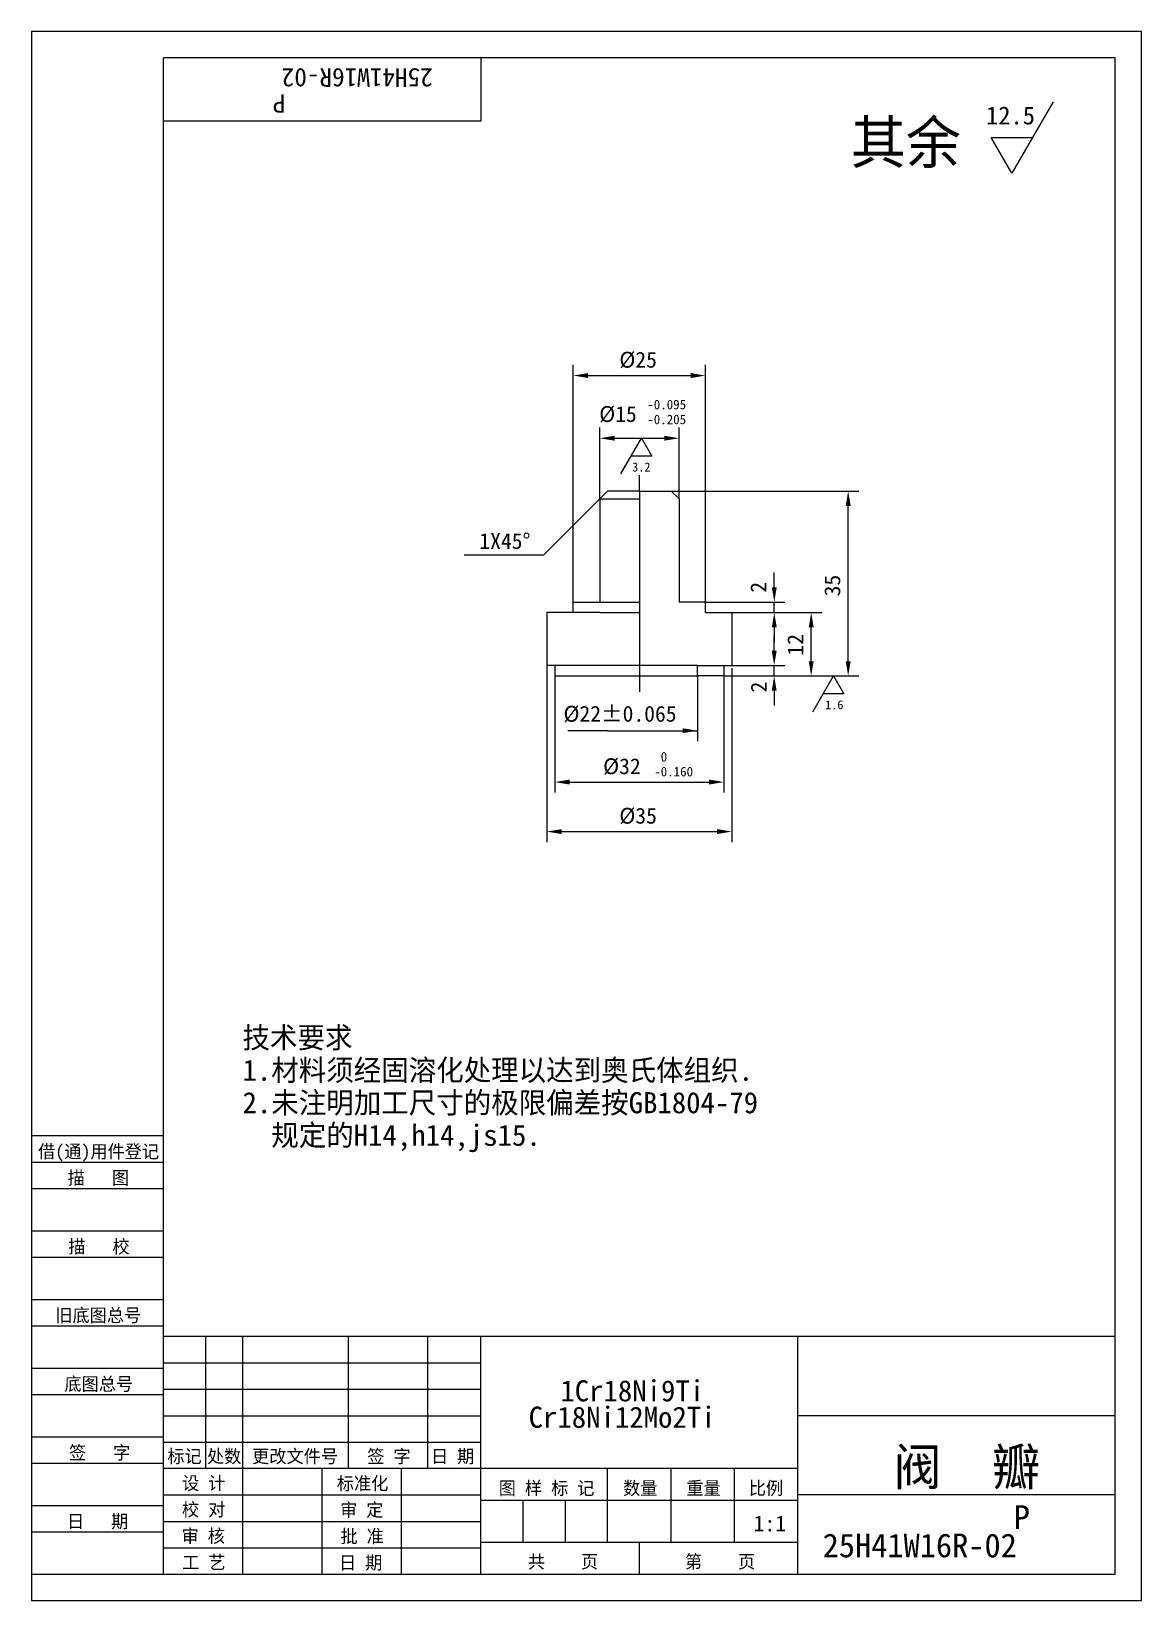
# Model space of a CAD drawing. Header units: metres. Extents: x 0 to 210, y 0 to 297.
import ezdxf

# ---------------------------------------------------------------- set-up
doc = ezdxf.new("R2010")
doc.units = ezdxf.units.M
for name, color, linetype in [('C', 6, 'Continuous'), ('D', 1, 'Continuous'), ('FL', 5, 'Continuous'), ('T', 7, 'Continuous'), ('TL', 4, 'Continuous')]:
    doc.layers.add(name, color=color, linetype=linetype)

# ---------------------------------------------------------------- blocks, each defined once
blk = doc.blocks.new('TUKUN4')
at = {"layer": 'FL'}
for p, q in [((0, 297), (0, 0)), ((210, 297), (0, 297)), ((210, 0), (210, 297)), ((0, 78), (25, 78)), ((0, 70), (25, 70)), ((0, 65), (25, 65)), ((0, 57), (25, 57)), ((0, 52), (25, 52)), ((33, 25), (33, 50)), ((40, 5), (40, 50)), ((60, 25), (60, 50)), ((75, 25), (75, 50)), ((25, 45), (85, 45)), ((0, 44), (25, 44)), ((0, 39), (25, 39)), ((25, 40), (85, 40)), ((25, 35), (85, 35)), ((0, 31), (25, 31)), ((25, 30), (85, 30)), ((0, 26), (25, 26)), ((70, 5), (70, 25)), ((0, 18), (25, 18)), ((25, 20), (85, 20)), ((25, 15), (85, 15)), ((0, 13), (25, 13)), ((25, 10), (85, 10)), ((0, 0), (210, 0))]:
    blk.add_line(p, q, dxfattribs=at)
at = {"layer": 'TL'}
for p, q in [((25, 5), (25, 292)), ((205, 292), (25, 292)), ((85, 292), (85, 280)), ((205, 5), (205, 292)), ((85, 280), (25, 280)), ((0, 88), (25, 88)), ((0, 83), (25, 83)), ((205, 50), (25, 50)), ((85, 5), (85, 50)), ((145, 5), (145, 50)), ((205, 35), (145, 35)), ((145, 25), (25, 25)), ((55, 5), (55, 25)), ((109, 11), (109, 25)), ((121, 11), (121, 25)), ((133, 11), (133, 25)), ((85, 19), (145, 19)), ((93, 11), (93, 19)), ((101, 11), (101, 19)), ((205, 20), (145, 20)), ((145, 11), (85, 11)), ((115, 5), (115, 11)), ((0, 5), (205, 5))]:
    blk.add_line(p, q, dxfattribs=at)
at = {"layer": 'T'}
for s, p in [('借(通)用件登记', (1.26, 83.76)), ('描   图', (6.86, 78.76)), ('描   校', (6.98, 65.76)), ('旧底图总号', (4.52, 52.76)), ('底图总号', (6.25, 39.76)), ('签   字', (7.1, 26.76)), ('标记', (25.71, 26.07)), ('处数', (33.22, 26.07)), ('更改文件号', (41.75, 26.07)), ('签 字', (63.53, 26.07)), ('日 期', (75.57, 26.07)), ('设 计', (28.5, 20.99)), ('标准化', (57.77, 20.93)), ('图 样 标 记', (88.4, 20.04)), ('数量', (111.92, 20.04)), ('重量', (123.88, 20.04)), ('比例', (135.7, 20.04)), ('校 对', (28.48, 15.99)), ('审 定', (58.39, 15.93)), ('日   期', (6.72, 13.76)), ('审 核', (28.41, 10.99)), ('批 准', (58.46, 10.93)), ('共    页', (93.91, 6.13)), ('第    页', (123.62, 6.13)), ('工 艺', (28.52, 5.99)), ('日 期', (58.18, 5.93))]:
    blk.add_text(s, height=2.5, dxfattribs=at).set_placement(p)

msp = doc.modelspace()

# ---------------------------------------------------------------- linework, layer by layer
at = {"layer": 'C'}
for p, q in [((115, 210), (115, 213)), ((115, 210), (115, 177)), ((115, 177), (115, 175)), ((115, 175), (115, 172))]:
    msp.add_line(p, q, dxfattribs=at)
at = {"layer": 'D'}
for p, q in [((193.25, 283.69), (185.44, 270.17)), ((181.54, 276.93), (189.34, 276.93)), ((185.44, 270.17), (181.54, 276.93)), ((102.5, 189), (102.5, 233.86)), ((105.3, 231.86), (124.7, 231.86)), ((127.5, 189), (127.5, 233.86)), ((107.5, 208.5), (107.5, 222)), ((110.3, 220), (119.7, 220)), ((111.52, 213.24), (115.42, 220)), ((115.42, 220), (117.37, 216.62)), ((122.5, 208.5), (122.5, 222)), ((117.37, 216.62), (113.47, 216.62)), ((107.5, 208.5), (96.89, 197.89)), ((121, 210), (156.5, 210)), ((154.5, 177.8), (154.5, 207.2)), ((96.89, 197.89), (81.89, 197.89)), ((140.52, 191.8), (140.52, 194.6)), ((127.5, 189), (142.52, 189)), ((140.52, 187), (140.52, 189)), ((132.5, 187), (142.52, 187)), ((132.5, 187), (149.5, 187)), ((140.52, 184.2), (140.52, 181.4)), ((147.5, 177.8), (147.5, 184.2)), ((140.5, 179.8), (140.5, 182.6)), ((97.5, 177), (97.5, 143.55)), ((126, 177), (142.5, 177)), ((132.5, 176.5), (132.5, 143.55)), ((140.5, 175), (140.5, 177)), ((99, 175), (99, 152.92)), ((126, 175), (126, 162.64)), ((131, 175), (131, 152.92)), ((131, 175), (156.5, 175)), ((131, 175), (149.5, 175)), ((131, 175), (142.5, 175)), ((147.81, 168.24), (151.71, 175)), ((151.71, 175), (153.67, 171.62)), ((140.5, 172.2), (140.5, 169.4)), ((153.67, 171.62), (149.76, 171.62)), ((108.97, 164.64), (101.5, 164.64)), ((108.97, 164.64), (126, 164.64)), ((101.8, 154.92), (128.2, 154.92)), ((100.3, 145.55), (129.7, 145.55))]:
    msp.add_line(p, q, dxfattribs=at)
for points in [[(105.3, 232.33), (105.3, 231.39), (102.5, 231.86)], [(124.7, 232.33), (124.7, 231.39), (127.5, 231.86)], [(110.3, 220.47), (110.3, 219.53), (107.5, 220)], [(119.7, 220.47), (119.7, 219.53), (122.5, 220)], [(154.03, 207.2), (154.97, 207.2), (154.5, 210)], [(140.05, 191.8), (140.98, 191.8), (140.52, 189)], [(140.05, 184.2), (140.98, 184.2), (140.52, 187)], [(147.03, 184.2), (147.97, 184.2), (147.5, 187)], [(140.03, 179.8), (140.97, 179.8), (140.5, 177)], [(147.03, 177.8), (147.97, 177.8), (147.5, 175)], [(154.03, 177.8), (154.97, 177.8), (154.5, 175)], [(140.03, 172.2), (140.97, 172.2), (140.5, 175)], [(123.2, 165.09), (126, 164.64), (123.2, 164.19)], [(101.8, 155.39), (101.8, 154.46), (99, 154.92)], [(128.2, 155.39), (128.2, 154.46), (131, 154.92)], [(100.3, 146.01), (100.3, 145.08), (97.5, 145.55)], [(129.7, 146.01), (129.7, 145.08), (132.5, 145.55)]]:
    msp.add_solid(points, dxfattribs=at)
at = {"layer": 'TL'}
for p, q in [((102.5, 187), (102.5, 189)), ((102.5, 189), (115, 189)), ((127.5, 189), (122.5, 189)), ((127.5, 187), (127.5, 189)), ((115, 177), (97.5, 177)), ((99, 177), (99, 175)), ((131, 177), (131, 175)), ((131, 177), (132.5, 177))]:
    msp.add_line(p, q, dxfattribs=at)
for points in [[(115, 210), (109, 210), (107.5, 208.5), (107.5, 189)], [(107.5, 208.5), (115, 208.5)], [(115, 210), (121, 210), (122.5, 208.5), (122.5, 189)], [(97.5, 187), (97.5, 177)], [(107.5, 187), (97.5, 187)], [(107.5, 187), (115, 187)], [(127.5, 187), (132.5, 187)], [(132.5, 187), (132.5, 177)], [(131, 175), (126, 175), (126, 177), (115, 177)], [(99, 175), (126, 175)]]:
    msp.add_lwpolyline(points, dxfattribs=at)

# ---------------------------------------------------------------- block references
at = {"layer": 'D'}
msp.add_blockref('TUKUN4', (0, 0), dxfattribs=at)

# ---------------------------------------------------------------- texts
for s, height, rotation, p in [('25H41W16R-02', 3.5, 180, (75.92, 290)), ('        P   ', 3.5, 180, (67.08, 285.09)), ('35', 3, 90, (153, 190.07)), ('2', 3, 90, (139.02, 190.76)), ('12', 3, 90, (146, 178.86)), ('2', 3, 90, (139.08, 171.88))]:
    msp.add_text(s, height=height, rotation=rotation, dxfattribs=at).set_placement(p)
for s, height, p in [('12.5', 3.4, (180.58, 279.39)), ('其余', 8, (155, 272)), ('%%C25', 3, (111.21, 233.36)), ('%%C15', 3, (107.4, 223.08)), ('-0.095', 1.8, (116.5, 225.48)), ('-0.205', 1.8, (116.5, 222.66)), ('3.2', 1.7, (113.64, 213.69)), ('1X45%%D', 3, (84.73, 199.04)), ('%%C22%%P0.065', 3, (100.64, 166.35)), ('1.6', 1.7, (150.14, 168.69)), (' 0', 1.8, (117.81, 158.82)), ('%%C32', 3, (108.14, 156.42)), ('-0.160', 1.8, (117.81, 156)), ('%%C35', 3, (111.21, 147.05)), ('技术要求', 4, (39.93, 104.56)), ('1.材料须经固溶化处理以达到奥氏体组织.', 4, (39.93, 98.4)), ('2.未注明加工尺寸的极限偏差按GB1804-79', 4, (39.93, 92.24)), ('  规定的H14,h14,js15.', 4, (39.93, 86.08)), ('1Cr18Ni9Ti', 4, (100.05, 37.71)), ('Cr18Ni12Mo2Ti', 4, (94.05, 32.71)), ('阀  瓣', 7, (163.08, 21.82)), ('        P   ', 4.5, (161.31, 13.56)), ('1:1', 3, (136.62, 13.1)), ('25H41W16R-02', 4.5, (149.67, 8.2))]:
    msp.add_text(s, height=height, dxfattribs=at).set_placement(p)

doc.saveas('drawing.dxf')
